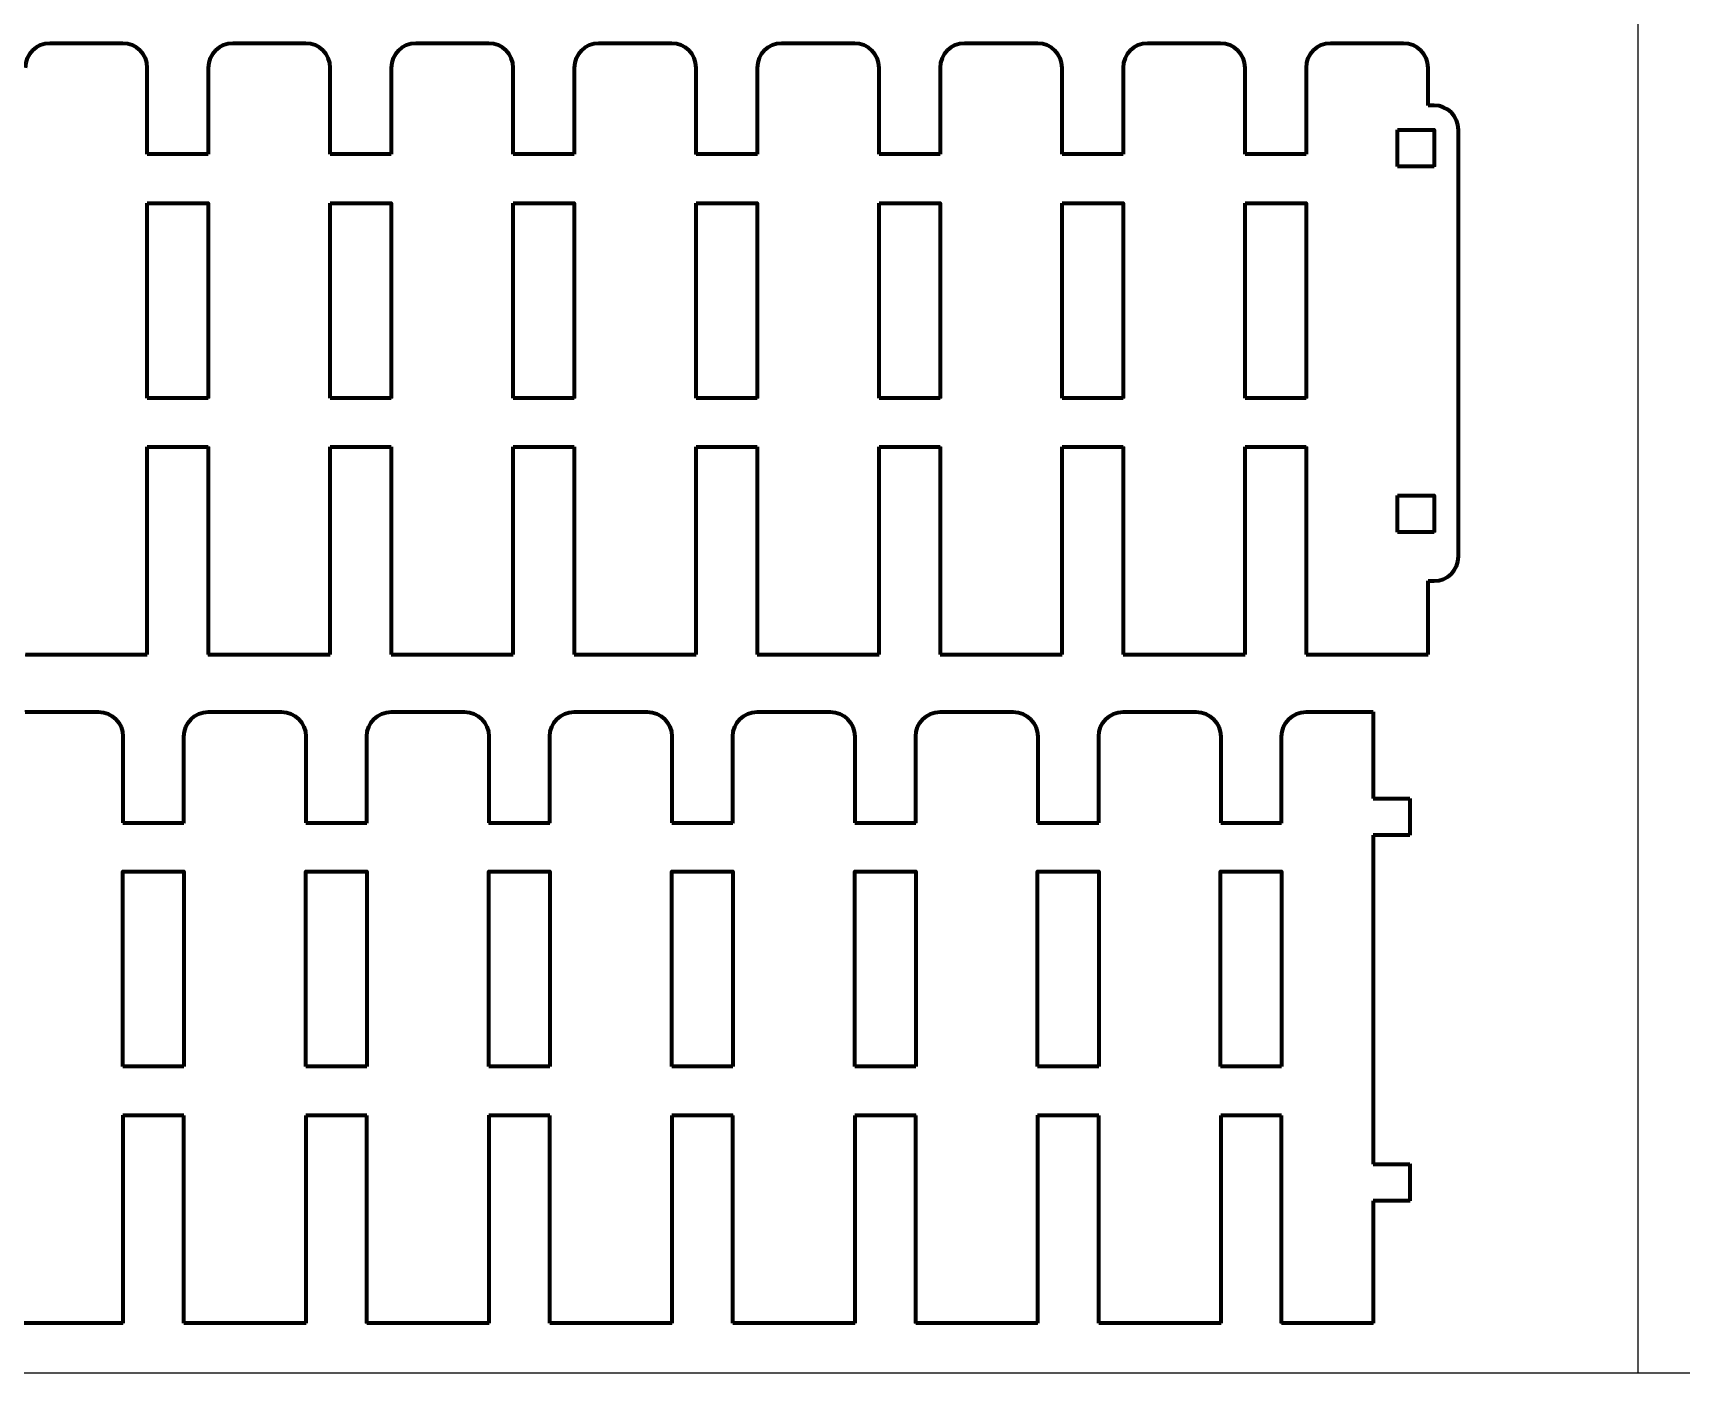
# Model space of a CAD drawing. Header units: centimetres. Extents: x 1569 to 2514, y -799 to -397.
# Drawn here: x 2166.3 to 2292.4, y -797.2 to -694.6 of the extents above; entities that cross this region are included whole.
import ezdxf

# ---------------------------------------------------------------- set-up
doc = ezdxf.new("R2010")
doc.units = ezdxf.units.CM
doc.header["$MEASUREMENT"] = 0
doc.layers.add('layer 1', color=7, linetype='Continuous')

msp = doc.modelspace()

# ---------------------------------------------------------------- linework, layer by layer
for p, q in [((2289.09, -397.2), (2289.09, -797.2)), ((2064.09, -797.2), (2514.09, -797.2))]:
    msp.add_line(p, q)
at = {"layer": 'layer 1', "lineweight": 80}
for points, knots in [([(2167.58, -695.42), (2167.58, -695.42), (2166.54, -695.42), (2165.71, -696.25), (2165.71, -697.28)], [0.824427481, 0.824427481, 0.824427481, 0.824427481, 0.824427491, 0.832061069, 0.832061069, 0.832061069, 0.832061069]), ([(2173.18, -695.42), (2173.18, -695.42), (2173.18, -695.42), (2167.58, -695.42), (2167.58, -695.42)], [0.816793893, 0.816793893, 0.816793893, 0.816793893, 0.816793903, 0.824427481, 0.824427481, 0.824427481, 0.824427481]), ([(2175.04, -697.28), (2175.04, -697.28), (2175.04, -696.25), (2174.21, -695.42), (2173.18, -695.42)], [0.809160305, 0.809160305, 0.809160305, 0.809160305, 0.809160315, 0.816793893, 0.816793893, 0.816793893, 0.816793893]), ([(2181.58, -695.42), (2181.58, -695.42), (2180.54, -695.42), (2179.71, -696.25), (2179.71, -697.28)], [0.778625954, 0.778625954, 0.778625954, 0.778625954, 0.778625964, 0.786259542, 0.786259542, 0.786259542, 0.786259542]), ([(2187.18, -695.42), (2187.18, -695.42), (2187.18, -695.42), (2181.58, -695.42), (2181.58, -695.42)], [0.770992366, 0.770992366, 0.770992366, 0.770992366, 0.770992376, 0.778625954, 0.778625954, 0.778625954, 0.778625954]), ([(2189.04, -703.9), (2189.04, -703.9), (2189.04, -703.9), (2189.04, -697.28), (2189.04, -697.28), (2189.04, -697.28), (2189.04, -696.25), (2188.21, -695.42), (2187.18, -695.42)], [0.75572519, 0.75572519, 0.75572519, 0.75572519, 0.7557252, 0.76335878, 0.76335878, 0.76335878, 0.76335879, 0.77099237, 0.77099237, 0.77099237, 0.77099237]), ([(2195.58, -695.42), (2195.58, -695.42), (2194.54, -695.42), (2193.71, -696.25), (2193.71, -697.28)], [0.732824427, 0.732824427, 0.732824427, 0.732824427, 0.732824437, 0.740458015, 0.740458015, 0.740458015, 0.740458015]), ([(2201.18, -695.42), (2201.18, -695.42), (2201.18, -695.42), (2195.58, -695.42), (2195.58, -695.42)], [0.72519084, 0.72519084, 0.72519084, 0.72519084, 0.72519085, 0.732824427, 0.732824427, 0.732824427, 0.732824427]), ([(2203.04, -703.9), (2203.04, -703.9), (2203.04, -703.9), (2203.04, -697.28), (2203.04, -697.28), (2203.04, -697.28), (2203.04, -696.25), (2202.21, -695.42), (2201.18, -695.42)], [0.70992366, 0.70992366, 0.70992366, 0.70992366, 0.70992367, 0.71755725, 0.71755725, 0.71755725, 0.71755726, 0.72519084, 0.72519084, 0.72519084, 0.72519084]), ([(2209.58, -695.42), (2209.58, -695.42), (2208.54, -695.42), (2207.71, -696.25), (2207.71, -697.28)], [0.687022901, 0.687022901, 0.687022901, 0.687022901, 0.687022911, 0.694656489, 0.694656489, 0.694656489, 0.694656489]), ([(2215.18, -695.42), (2215.18, -695.42), (2215.18, -695.42), (2209.58, -695.42), (2209.58, -695.42)], [0.679389313, 0.679389313, 0.679389313, 0.679389313, 0.679389323, 0.687022901, 0.687022901, 0.687022901, 0.687022901]), ([(2217.04, -697.28), (2217.04, -697.28), (2217.04, -696.25), (2216.21, -695.42), (2215.18, -695.42)], [0.671755725, 0.671755725, 0.671755725, 0.671755725, 0.671755735, 0.679389313, 0.679389313, 0.679389313, 0.679389313]), ([(2223.58, -695.42), (2223.58, -695.42), (2222.54, -695.42), (2221.71, -696.25), (2221.71, -697.28)], [0.641221374, 0.641221374, 0.641221374, 0.641221374, 0.641221384, 0.648854962, 0.648854962, 0.648854962, 0.648854962]), ([(2229.17, -695.42), (2229.17, -695.42), (2229.17, -695.42), (2223.58, -695.42), (2223.58, -695.42)], [0.633587786, 0.633587786, 0.633587786, 0.633587786, 0.633587796, 0.641221374, 0.641221374, 0.641221374, 0.641221374]), ([(2231.04, -703.9), (2231.04, -703.9), (2231.04, -703.9), (2231.04, -697.28), (2231.04, -697.28), (2231.04, -697.28), (2231.04, -696.25), (2230.21, -695.42), (2229.17, -695.42)], [0.61832061, 0.61832061, 0.61832061, 0.61832061, 0.61832062, 0.6259542, 0.6259542, 0.6259542, 0.62595421, 0.63358779, 0.63358779, 0.63358779, 0.63358779]), ([(2237.57, -695.42), (2237.57, -695.42), (2236.54, -695.42), (2235.71, -696.25), (2235.71, -697.28)], [0.595419847, 0.595419847, 0.595419847, 0.595419847, 0.595419857, 0.603053435, 0.603053435, 0.603053435, 0.603053435]), ([(2243.18, -695.42), (2243.18, -695.42), (2243.18, -695.42), (2237.57, -695.42), (2237.57, -695.42)], [0.58778626, 0.58778626, 0.58778626, 0.58778626, 0.58778627, 0.595419847, 0.595419847, 0.595419847, 0.595419847]), ([(2245.04, -703.9), (2245.04, -703.9), (2245.04, -703.9), (2245.04, -697.28), (2245.04, -697.28), (2245.04, -697.28), (2245.04, -696.25), (2244.21, -695.42), (2243.18, -695.42)], [0.57251908, 0.57251908, 0.57251908, 0.57251908, 0.57251909, 0.58015267, 0.58015267, 0.58015267, 0.58015268, 0.58778626, 0.58778626, 0.58778626, 0.58778626]), ([(2251.58, -695.42), (2251.58, -695.42), (2250.54, -695.42), (2249.71, -696.25), (2249.71, -697.28)], [0.549618321, 0.549618321, 0.549618321, 0.549618321, 0.549618331, 0.557251908, 0.557251908, 0.557251908, 0.557251908]), ([(2257.17, -695.42), (2257.17, -695.42), (2257.17, -695.42), (2251.58, -695.42), (2251.58, -695.42)], [0.541984733, 0.541984733, 0.541984733, 0.541984733, 0.541984743, 0.549618321, 0.549618321, 0.549618321, 0.549618321]), ([(2259.04, -703.9), (2259.04, -703.9), (2259.04, -703.9), (2259.04, -697.28), (2259.04, -697.28), (2259.04, -697.28), (2259.04, -696.25), (2258.21, -695.42), (2257.17, -695.42)], [0.52671756, 0.52671756, 0.52671756, 0.52671756, 0.52671757, 0.53435115, 0.53435115, 0.53435115, 0.53435116, 0.54198473, 0.54198473, 0.54198473, 0.54198473]), ([(2271.17, -695.42), (2271.17, -695.42), (2271.17, -695.42), (2265.58, -695.42), (2265.58, -695.42), (2265.58, -695.42), (2264.54, -695.42), (2263.71, -696.25), (2263.71, -697.28)], [0.49618321, 0.49618321, 0.49618321, 0.49618321, 0.49618322, 0.50381679, 0.50381679, 0.50381679, 0.5038168, 0.51145038, 0.51145038, 0.51145038, 0.51145038]), ([(2273.04, -700.17), (2273.04, -700.17), (2273.04, -700.17), (2273.04, -697.28), (2273.04, -697.28), (2273.04, -697.28), (2273.04, -696.25), (2272.21, -695.42), (2271.17, -695.42)], [0.48091603, 0.48091603, 0.48091603, 0.48091603, 0.48091604, 0.48854962, 0.48854962, 0.48854962, 0.48854963, 0.49618321, 0.49618321, 0.49618321, 0.49618321]), ([(2175.04, -703.9), (2175.04, -703.9), (2175.04, -703.9), (2175.04, -697.28), (2175.04, -697.28)], [0.801526718, 0.801526718, 0.801526718, 0.801526718, 0.801526728, 0.809160305, 0.809160305, 0.809160305, 0.809160305]), ([(2179.71, -697.28), (2179.71, -697.28), (2179.71, -697.28), (2179.71, -703.9), (2179.71, -703.9)], [0.786259542, 0.786259542, 0.786259542, 0.786259542, 0.786259552, 0.79389313, 0.79389313, 0.79389313, 0.79389313]), ([(2193.71, -697.28), (2193.71, -697.28), (2193.71, -697.28), (2193.71, -703.9), (2193.71, -703.9)], [0.740458015, 0.740458015, 0.740458015, 0.740458015, 0.740458025, 0.748091603, 0.748091603, 0.748091603, 0.748091603]), ([(2207.71, -697.28), (2207.71, -697.28), (2207.71, -697.28), (2207.71, -703.9), (2207.71, -703.9)], [0.694656489, 0.694656489, 0.694656489, 0.694656489, 0.694656499, 0.702290076, 0.702290076, 0.702290076, 0.702290076]), ([(2217.04, -703.9), (2217.04, -703.9), (2217.04, -703.9), (2217.04, -697.28), (2217.04, -697.28)], [0.664122137, 0.664122137, 0.664122137, 0.664122137, 0.664122147, 0.671755725, 0.671755725, 0.671755725, 0.671755725]), ([(2221.71, -697.28), (2221.71, -697.28), (2221.71, -697.28), (2221.71, -703.9), (2221.71, -703.9)], [0.648854962, 0.648854962, 0.648854962, 0.648854962, 0.648854972, 0.65648855, 0.65648855, 0.65648855, 0.65648855]), ([(2235.71, -697.28), (2235.71, -697.28), (2235.71, -697.28), (2235.71, -703.9), (2235.71, -703.9)], [0.603053435, 0.603053435, 0.603053435, 0.603053435, 0.603053445, 0.610687023, 0.610687023, 0.610687023, 0.610687023]), ([(2249.71, -697.28), (2249.71, -697.28), (2249.71, -697.28), (2249.71, -703.9), (2249.71, -703.9)], [0.557251908, 0.557251908, 0.557251908, 0.557251908, 0.557251918, 0.564885496, 0.564885496, 0.564885496, 0.564885496]), ([(2263.71, -697.28), (2263.71, -697.28), (2263.71, -697.28), (2263.71, -703.9), (2263.71, -703.9)], [0.511450382, 0.511450382, 0.511450382, 0.511450382, 0.511450392, 0.519083969, 0.519083969, 0.519083969, 0.519083969]), ([(2273.51, -700.17), (2273.51, -700.17), (2273.51, -700.17), (2273.04, -700.17), (2273.04, -700.17)], [0.473282443, 0.473282443, 0.473282443, 0.473282443, 0.473282453, 0.480916031, 0.480916031, 0.480916031, 0.480916031]), ([(2275.37, -734.7), (2275.37, -734.7), (2275.37, -734.7), (2275.37, -702.04), (2275.37, -702.04), (2275.37, -702.04), (2275.37, -701.01), (2274.54, -700.17), (2273.51, -700.17)], [0.45801527, 0.45801527, 0.45801527, 0.45801527, 0.45801528, 0.46564885, 0.46564885, 0.46564885, 0.46564886, 0.47328244, 0.47328244, 0.47328244, 0.47328244]), ([(2270.7, -704.84), (2270.7, -704.84), (2270.7, -704.84), (2270.7, -702.04), (2270.7, -702.04)], [0.6, 0.6, 0.6, 0.6, 0.6, 1, 1, 1, 1]), ([(2273.5, -702.04), (2273.5, -702.04), (2273.5, -702.04), (2273.5, -704.84), (2273.5, -704.84)], [0.2, 0.2, 0.2, 0.2, 0.2, 0.4, 0.4, 0.4, 0.4]), ([(2179.71, -703.9), (2179.71, -703.9), (2179.71, -703.9), (2175.04, -703.9), (2175.04, -703.9)], [0.79389313, 0.79389313, 0.79389313, 0.79389313, 0.79389314, 0.801526718, 0.801526718, 0.801526718, 0.801526718]), ([(2193.71, -703.9), (2193.71, -703.9), (2193.71, -703.9), (2189.04, -703.9), (2189.04, -703.9)], [0.748091603, 0.748091603, 0.748091603, 0.748091603, 0.748091613, 0.755725191, 0.755725191, 0.755725191, 0.755725191]), ([(2207.71, -703.9), (2207.71, -703.9), (2207.71, -703.9), (2203.04, -703.9), (2203.04, -703.9)], [0.702290076, 0.702290076, 0.702290076, 0.702290076, 0.702290086, 0.709923664, 0.709923664, 0.709923664, 0.709923664]), ([(2221.71, -703.9), (2221.71, -703.9), (2221.71, -703.9), (2217.04, -703.9), (2217.04, -703.9)], [0.65648855, 0.65648855, 0.65648855, 0.65648855, 0.65648856, 0.664122137, 0.664122137, 0.664122137, 0.664122137]), ([(2235.71, -703.9), (2235.71, -703.9), (2235.71, -703.9), (2231.04, -703.9), (2231.04, -703.9)], [0.610687023, 0.610687023, 0.610687023, 0.610687023, 0.610687033, 0.618320611, 0.618320611, 0.618320611, 0.618320611]), ([(2249.71, -703.9), (2249.71, -703.9), (2249.71, -703.9), (2245.04, -703.9), (2245.04, -703.9)], [0.564885496, 0.564885496, 0.564885496, 0.564885496, 0.564885506, 0.572519084, 0.572519084, 0.572519084, 0.572519084]), ([(2263.71, -703.9), (2263.71, -703.9), (2263.71, -703.9), (2259.04, -703.9), (2259.04, -703.9)], [0.519083969, 0.519083969, 0.519083969, 0.519083969, 0.519083979, 0.526717557, 0.526717557, 0.526717557, 0.526717557]), ([(2273.5, -704.84), (2273.5, -704.84), (2273.5, -704.84), (2270.7, -704.84), (2270.7, -704.84)], [0.4, 0.4, 0.4, 0.4, 0.4, 0.6, 0.6, 0.6, 0.6]), ([(2175.04, -722.57), (2175.04, -722.57), (2175.04, -722.57), (2175.04, -707.64), (2175.04, -707.64)], [0.6, 0.6, 0.6, 0.6, 0.6, 1, 1, 1, 1]), ([(2179.71, -707.64), (2179.71, -707.64), (2179.71, -707.64), (2179.71, -722.57), (2179.71, -722.57)], [0.2, 0.2, 0.2, 0.2, 0.2, 0.4, 0.4, 0.4, 0.4]), ([(2189.04, -722.57), (2189.04, -722.57), (2189.04, -722.57), (2189.04, -707.64), (2189.04, -707.64)], [0.6, 0.6, 0.6, 0.6, 0.6, 1, 1, 1, 1]), ([(2193.71, -707.64), (2193.71, -707.64), (2193.71, -707.64), (2193.71, -722.57), (2193.71, -722.57)], [0.2, 0.2, 0.2, 0.2, 0.2, 0.4, 0.4, 0.4, 0.4]), ([(2203.04, -722.57), (2203.04, -722.57), (2203.04, -722.57), (2203.04, -707.64), (2203.04, -707.64)], [0.6, 0.6, 0.6, 0.6, 0.6, 1, 1, 1, 1]), ([(2207.71, -707.64), (2207.71, -707.64), (2207.71, -707.64), (2207.71, -722.57), (2207.71, -722.57)], [0.2, 0.2, 0.2, 0.2, 0.2, 0.4, 0.4, 0.4, 0.4]), ([(2217.04, -722.57), (2217.04, -722.57), (2217.04, -722.57), (2217.04, -707.64), (2217.04, -707.64)], [0.6, 0.6, 0.6, 0.6, 0.6, 1, 1, 1, 1]), ([(2221.71, -707.64), (2221.71, -707.64), (2221.71, -707.64), (2221.71, -722.57), (2221.71, -722.57)], [0.2, 0.2, 0.2, 0.2, 0.2, 0.4, 0.4, 0.4, 0.4]), ([(2231.04, -722.57), (2231.04, -722.57), (2231.04, -722.57), (2231.04, -707.64), (2231.04, -707.64)], [0.6, 0.6, 0.6, 0.6, 0.6, 1, 1, 1, 1]), ([(2235.71, -707.64), (2235.71, -707.64), (2235.71, -707.64), (2235.71, -722.57), (2235.71, -722.57)], [0.2, 0.2, 0.2, 0.2, 0.2, 0.4, 0.4, 0.4, 0.4]), ([(2245.04, -722.57), (2245.04, -722.57), (2245.04, -722.57), (2245.04, -707.64), (2245.04, -707.64)], [0.6, 0.6, 0.6, 0.6, 0.6, 1, 1, 1, 1]), ([(2249.71, -707.64), (2249.71, -707.64), (2249.71, -707.64), (2249.71, -722.57), (2249.71, -722.57)], [0.2, 0.2, 0.2, 0.2, 0.2, 0.4, 0.4, 0.4, 0.4]), ([(2259.04, -722.57), (2259.04, -722.57), (2259.04, -722.57), (2259.04, -707.64), (2259.04, -707.64)], [0.6, 0.6, 0.6, 0.6, 0.6, 1, 1, 1, 1]), ([(2263.71, -707.64), (2263.71, -707.64), (2263.71, -707.64), (2263.71, -722.57), (2263.71, -722.57)], [0.2, 0.2, 0.2, 0.2, 0.2, 0.4, 0.4, 0.4, 0.4]), ([(2179.71, -722.57), (2179.71, -722.57), (2179.71, -722.57), (2175.04, -722.57), (2175.04, -722.57)], [0.4, 0.4, 0.4, 0.4, 0.4, 0.6, 0.6, 0.6, 0.6]), ([(2193.71, -722.57), (2193.71, -722.57), (2193.71, -722.57), (2189.04, -722.57), (2189.04, -722.57)], [0.4, 0.4, 0.4, 0.4, 0.4, 0.6, 0.6, 0.6, 0.6]), ([(2207.71, -722.57), (2207.71, -722.57), (2207.71, -722.57), (2203.04, -722.57), (2203.04, -722.57)], [0.4, 0.4, 0.4, 0.4, 0.4, 0.6, 0.6, 0.6, 0.6]), ([(2221.71, -722.57), (2221.71, -722.57), (2221.71, -722.57), (2217.04, -722.57), (2217.04, -722.57)], [0.4, 0.4, 0.4, 0.4, 0.4, 0.6, 0.6, 0.6, 0.6]), ([(2235.71, -722.57), (2235.71, -722.57), (2235.71, -722.57), (2231.04, -722.57), (2231.04, -722.57)], [0.4, 0.4, 0.4, 0.4, 0.4, 0.6, 0.6, 0.6, 0.6]), ([(2249.71, -722.57), (2249.71, -722.57), (2249.71, -722.57), (2245.04, -722.57), (2245.04, -722.57)], [0.4, 0.4, 0.4, 0.4, 0.4, 0.6, 0.6, 0.6, 0.6]), ([(2263.71, -722.57), (2263.71, -722.57), (2263.71, -722.57), (2259.04, -722.57), (2259.04, -722.57)], [0.4, 0.4, 0.4, 0.4, 0.4, 0.6, 0.6, 0.6, 0.6]), ([(2175.04, -742.21), (2175.04, -742.21), (2175.04, -742.21), (2175.04, -726.3), (2175.04, -726.3)], [0.221374046, 0.221374046, 0.221374046, 0.221374046, 0.221374056, 0.229007634, 0.229007634, 0.229007634, 0.229007634]), ([(2175.04, -726.3), (2175.04, -726.3), (2175.04, -726.3), (2179.71, -726.3), (2179.71, -726.3)], [0.229007634, 0.229007634, 0.229007634, 0.229007634, 0.229007644, 0.236641221, 0.236641221, 0.236641221, 0.236641221]), ([(2179.71, -726.3), (2179.71, -726.3), (2179.71, -726.3), (2179.71, -742.21), (2179.71, -742.21)], [0.236641221, 0.236641221, 0.236641221, 0.236641221, 0.236641231, 0.244274809, 0.244274809, 0.244274809, 0.244274809]), ([(2189.04, -742.21), (2189.04, -742.21), (2189.04, -742.21), (2189.04, -726.3), (2189.04, -726.3)], [0.251908397, 0.251908397, 0.251908397, 0.251908397, 0.251908407, 0.259541985, 0.259541985, 0.259541985, 0.259541985]), ([(2189.04, -726.3), (2189.04, -726.3), (2189.04, -726.3), (2193.71, -726.3), (2193.71, -726.3)], [0.259541985, 0.259541985, 0.259541985, 0.259541985, 0.259541995, 0.267175573, 0.267175573, 0.267175573, 0.267175573]), ([(2193.71, -726.3), (2193.71, -726.3), (2193.71, -726.3), (2193.71, -742.21), (2193.71, -742.21)], [0.267175573, 0.267175573, 0.267175573, 0.267175573, 0.267175583, 0.27480916, 0.27480916, 0.27480916, 0.27480916]), ([(2203.04, -742.21), (2203.04, -742.21), (2203.04, -742.21), (2203.04, -726.3), (2203.04, -726.3)], [0.282442748, 0.282442748, 0.282442748, 0.282442748, 0.282442758, 0.290076336, 0.290076336, 0.290076336, 0.290076336]), ([(2203.04, -726.3), (2203.04, -726.3), (2203.04, -726.3), (2207.71, -726.3), (2207.71, -726.3)], [0.290076336, 0.290076336, 0.290076336, 0.290076336, 0.290076346, 0.297709924, 0.297709924, 0.297709924, 0.297709924]), ([(2207.71, -726.3), (2207.71, -726.3), (2207.71, -726.3), (2207.71, -742.21), (2207.71, -742.21)], [0.297709924, 0.297709924, 0.297709924, 0.297709924, 0.297709934, 0.305343511, 0.305343511, 0.305343511, 0.305343511]), ([(2217.04, -742.21), (2217.04, -742.21), (2217.04, -742.21), (2217.04, -726.3), (2217.04, -726.3)], [0.312977099, 0.312977099, 0.312977099, 0.312977099, 0.312977109, 0.320610687, 0.320610687, 0.320610687, 0.320610687]), ([(2217.04, -726.3), (2217.04, -726.3), (2217.04, -726.3), (2221.71, -726.3), (2221.71, -726.3)], [0.320610687, 0.320610687, 0.320610687, 0.320610687, 0.320610697, 0.328244275, 0.328244275, 0.328244275, 0.328244275]), ([(2221.71, -726.3), (2221.71, -726.3), (2221.71, -726.3), (2221.71, -742.21), (2221.71, -742.21)], [0.328244275, 0.328244275, 0.328244275, 0.328244275, 0.328244285, 0.335877863, 0.335877863, 0.335877863, 0.335877863]), ([(2231.04, -742.21), (2231.04, -742.21), (2231.04, -742.21), (2231.04, -726.3), (2231.04, -726.3)], [0.34351145, 0.34351145, 0.34351145, 0.34351145, 0.34351146, 0.351145038, 0.351145038, 0.351145038, 0.351145038]), ([(2231.04, -726.3), (2231.04, -726.3), (2231.04, -726.3), (2235.71, -726.3), (2235.71, -726.3)], [0.351145038, 0.351145038, 0.351145038, 0.351145038, 0.351145048, 0.358778626, 0.358778626, 0.358778626, 0.358778626]), ([(2235.71, -726.3), (2235.71, -726.3), (2235.71, -726.3), (2235.71, -742.21), (2235.71, -742.21)], [0.358778626, 0.358778626, 0.358778626, 0.358778626, 0.358778636, 0.366412214, 0.366412214, 0.366412214, 0.366412214]), ([(2245.04, -742.21), (2245.04, -742.21), (2245.04, -742.21), (2245.04, -726.3), (2245.04, -726.3)], [0.374045802, 0.374045802, 0.374045802, 0.374045802, 0.374045812, 0.381679389, 0.381679389, 0.381679389, 0.381679389]), ([(2245.04, -726.3), (2245.04, -726.3), (2245.04, -726.3), (2249.71, -726.3), (2249.71, -726.3)], [0.381679389, 0.381679389, 0.381679389, 0.381679389, 0.381679399, 0.389312977, 0.389312977, 0.389312977, 0.389312977]), ([(2249.71, -726.3), (2249.71, -726.3), (2249.71, -726.3), (2249.71, -742.21), (2249.71, -742.21)], [0.389312977, 0.389312977, 0.389312977, 0.389312977, 0.389312987, 0.396946565, 0.396946565, 0.396946565, 0.396946565]), ([(2259.04, -742.21), (2259.04, -742.21), (2259.04, -742.21), (2259.04, -726.3), (2259.04, -726.3)], [0.404580153, 0.404580153, 0.404580153, 0.404580153, 0.404580163, 0.41221374, 0.41221374, 0.41221374, 0.41221374]), ([(2259.04, -726.3), (2259.04, -726.3), (2259.04, -726.3), (2263.71, -726.3), (2263.71, -726.3)], [0.41221374, 0.41221374, 0.41221374, 0.41221374, 0.41221375, 0.419847328, 0.419847328, 0.419847328, 0.419847328]), ([(2263.71, -726.3), (2263.71, -726.3), (2263.71, -726.3), (2263.71, -742.21), (2263.71, -742.21)], [0.419847328, 0.419847328, 0.419847328, 0.419847328, 0.419847338, 0.427480916, 0.427480916, 0.427480916, 0.427480916]), ([(2270.7, -732.84), (2270.7, -732.84), (2270.7, -732.84), (2270.7, -730.04), (2270.7, -730.04)], [0.6, 0.6, 0.6, 0.6, 0.6, 1, 1, 1, 1]), ([(2273.5, -730.04), (2273.5, -730.04), (2273.5, -730.04), (2273.5, -732.84), (2273.5, -732.84)], [0.2, 0.2, 0.2, 0.2, 0.2, 0.4, 0.4, 0.4, 0.4]), ([(2273.5, -732.84), (2273.5, -732.84), (2273.5, -732.84), (2270.7, -732.84), (2270.7, -732.84)], [0.4, 0.4, 0.4, 0.4, 0.4, 0.6, 0.6, 0.6, 0.6]), ([(2273.51, -736.57), (2273.51, -736.57), (2274.54, -736.57), (2275.37, -735.73), (2275.37, -734.7)], [0.450381679, 0.450381679, 0.450381679, 0.450381679, 0.450381689, 0.458015267, 0.458015267, 0.458015267, 0.458015267]), ([(2273.04, -742.21), (2273.04, -742.21), (2273.04, -742.21), (2273.04, -736.57), (2273.04, -736.57)], [0.435114504, 0.435114504, 0.435114504, 0.435114504, 0.435114514, 0.442748092, 0.442748092, 0.442748092, 0.442748092]), ([(2273.04, -736.57), (2273.04, -736.57), (2273.04, -736.57), (2273.51, -736.57), (2273.51, -736.57)], [0.442748092, 0.442748092, 0.442748092, 0.442748092, 0.442748102, 0.450381679, 0.450381679, 0.450381679, 0.450381679]), ([(2165.73, -742.21), (2165.73, -742.21), (2165.73, -742.21), (2175.04, -742.21), (2175.04, -742.21)], [0.213740458, 0.213740458, 0.213740458, 0.213740458, 0.213740468, 0.221374046, 0.221374046, 0.221374046, 0.221374046]), ([(2179.71, -742.21), (2179.71, -742.21), (2179.71, -742.21), (2189.04, -742.21), (2189.04, -742.21)], [0.244274809, 0.244274809, 0.244274809, 0.244274809, 0.244274819, 0.251908397, 0.251908397, 0.251908397, 0.251908397]), ([(2193.71, -742.21), (2193.71, -742.21), (2193.71, -742.21), (2203.04, -742.21), (2203.04, -742.21)], [0.27480916, 0.27480916, 0.27480916, 0.27480916, 0.27480917, 0.282442748, 0.282442748, 0.282442748, 0.282442748]), ([(2207.71, -742.21), (2207.71, -742.21), (2207.71, -742.21), (2217.04, -742.21), (2217.04, -742.21)], [0.305343511, 0.305343511, 0.305343511, 0.305343511, 0.305343521, 0.312977099, 0.312977099, 0.312977099, 0.312977099]), ([(2221.71, -742.21), (2221.71, -742.21), (2221.71, -742.21), (2231.04, -742.21), (2231.04, -742.21)], [0.335877863, 0.335877863, 0.335877863, 0.335877863, 0.335877873, 0.34351145, 0.34351145, 0.34351145, 0.34351145]), ([(2235.71, -742.21), (2235.71, -742.21), (2235.71, -742.21), (2245.04, -742.21), (2245.04, -742.21)], [0.366412214, 0.366412214, 0.366412214, 0.366412214, 0.366412224, 0.374045802, 0.374045802, 0.374045802, 0.374045802]), ([(2249.71, -742.21), (2249.71, -742.21), (2249.71, -742.21), (2259.04, -742.21), (2259.04, -742.21)], [0.396946565, 0.396946565, 0.396946565, 0.396946565, 0.396946575, 0.404580153, 0.404580153, 0.404580153, 0.404580153]), ([(2263.71, -742.21), (2263.71, -742.21), (2263.71, -742.21), (2273.04, -742.21), (2273.04, -742.21)], [0.427480916, 0.427480916, 0.427480916, 0.427480916, 0.427480926, 0.435114504, 0.435114504, 0.435114504, 0.435114504]), ([(2165.71, -746.6), (2165.71, -746.6), (2165.71, -746.6), (2171.31, -746.6), (2171.31, -746.6)], [0.291390728, 0.291390728, 0.291390728, 0.291390728, 0.291390738, 0.298013245, 0.298013245, 0.298013245, 0.298013245]), ([(2171.31, -746.6), (2171.31, -746.6), (2172.34, -746.6), (2173.18, -747.44), (2173.18, -748.47)], [0.298013245, 0.298013245, 0.298013245, 0.298013245, 0.298013255, 0.304635762, 0.304635762, 0.304635762, 0.304635762]), ([(2177.84, -748.47), (2177.84, -748.47), (2177.84, -747.44), (2178.68, -746.6), (2179.71, -746.6)], [0.324503311, 0.324503311, 0.324503311, 0.324503311, 0.324503321, 0.331125828, 0.331125828, 0.331125828, 0.331125828]), ([(2179.71, -746.6), (2179.71, -746.6), (2179.71, -746.6), (2185.31, -746.6), (2185.31, -746.6)], [0.331125828, 0.331125828, 0.331125828, 0.331125828, 0.331125838, 0.337748344, 0.337748344, 0.337748344, 0.337748344]), ([(2185.31, -746.6), (2185.31, -746.6), (2186.34, -746.6), (2187.18, -747.44), (2187.18, -748.47)], [0.337748344, 0.337748344, 0.337748344, 0.337748344, 0.337748354, 0.344370861, 0.344370861, 0.344370861, 0.344370861]), ([(2191.84, -748.47), (2191.84, -748.47), (2191.84, -747.44), (2192.68, -746.6), (2193.71, -746.6)], [0.364238411, 0.364238411, 0.364238411, 0.364238411, 0.364238421, 0.370860927, 0.370860927, 0.370860927, 0.370860927]), ([(2193.71, -746.6), (2193.71, -746.6), (2193.71, -746.6), (2199.31, -746.6), (2199.31, -746.6)], [0.370860927, 0.370860927, 0.370860927, 0.370860927, 0.370860937, 0.377483444, 0.377483444, 0.377483444, 0.377483444]), ([(2199.31, -746.6), (2199.31, -746.6), (2200.34, -746.6), (2201.18, -747.44), (2201.18, -748.47)], [0.377483444, 0.377483444, 0.377483444, 0.377483444, 0.377483454, 0.38410596, 0.38410596, 0.38410596, 0.38410596]), ([(2205.84, -748.47), (2205.84, -748.47), (2205.84, -747.44), (2206.68, -746.6), (2207.71, -746.6)], [0.40397351, 0.40397351, 0.40397351, 0.40397351, 0.40397352, 0.410596026, 0.410596026, 0.410596026, 0.410596026]), ([(2207.71, -746.6), (2207.71, -746.6), (2207.71, -746.6), (2213.31, -746.6), (2213.31, -746.6)], [0.410596026, 0.410596026, 0.410596026, 0.410596026, 0.410596036, 0.417218543, 0.417218543, 0.417218543, 0.417218543]), ([(2213.31, -746.6), (2213.31, -746.6), (2214.34, -746.6), (2215.18, -747.44), (2215.18, -748.47)], [0.417218543, 0.417218543, 0.417218543, 0.417218543, 0.417218553, 0.42384106, 0.42384106, 0.42384106, 0.42384106]), ([(2219.84, -748.47), (2219.84, -748.47), (2219.84, -747.44), (2220.68, -746.6), (2221.71, -746.6)], [0.443708609, 0.443708609, 0.443708609, 0.443708609, 0.443708619, 0.450331126, 0.450331126, 0.450331126, 0.450331126]), ([(2221.71, -746.6), (2221.71, -746.6), (2221.71, -746.6), (2227.31, -746.6), (2227.31, -746.6)], [0.450331126, 0.450331126, 0.450331126, 0.450331126, 0.450331136, 0.456953642, 0.456953642, 0.456953642, 0.456953642]), ([(2227.31, -746.6), (2227.31, -746.6), (2228.34, -746.6), (2229.18, -747.44), (2229.18, -748.47)], [0.456953642, 0.456953642, 0.456953642, 0.456953642, 0.456953652, 0.463576159, 0.463576159, 0.463576159, 0.463576159]), ([(2233.84, -748.47), (2233.84, -748.47), (2233.84, -747.44), (2234.68, -746.6), (2235.71, -746.6)], [0.483443709, 0.483443709, 0.483443709, 0.483443709, 0.483443719, 0.490066225, 0.490066225, 0.490066225, 0.490066225]), ([(2235.71, -746.6), (2235.71, -746.6), (2235.71, -746.6), (2241.31, -746.6), (2241.31, -746.6)], [0.490066225, 0.490066225, 0.490066225, 0.490066225, 0.490066235, 0.496688742, 0.496688742, 0.496688742, 0.496688742]), ([(2241.31, -746.6), (2241.31, -746.6), (2242.34, -746.6), (2243.18, -747.44), (2243.18, -748.47)], [0.496688742, 0.496688742, 0.496688742, 0.496688742, 0.496688752, 0.503311258, 0.503311258, 0.503311258, 0.503311258]), ([(2247.84, -755.09), (2247.84, -755.09), (2247.84, -755.09), (2247.84, -748.47), (2247.84, -748.47), (2247.84, -748.47), (2247.84, -747.44), (2248.68, -746.6), (2249.71, -746.6)], [0.51655629, 0.51655629, 0.51655629, 0.51655629, 0.5165563, 0.52317881, 0.52317881, 0.52317881, 0.52317882, 0.52980132, 0.52980132, 0.52980132, 0.52980132]), ([(2249.71, -746.6), (2249.71, -746.6), (2249.71, -746.6), (2255.31, -746.6), (2255.31, -746.6)], [0.529801325, 0.529801325, 0.529801325, 0.529801325, 0.529801335, 0.536423841, 0.536423841, 0.536423841, 0.536423841]), ([(2255.31, -746.6), (2255.31, -746.6), (2256.34, -746.6), (2257.18, -747.44), (2257.18, -748.47)], [0.536423841, 0.536423841, 0.536423841, 0.536423841, 0.536423851, 0.543046358, 0.543046358, 0.543046358, 0.543046358]), ([(2261.84, -755.09), (2261.84, -755.09), (2261.84, -755.09), (2261.84, -748.47), (2261.84, -748.47), (2261.84, -748.47), (2261.84, -747.44), (2262.68, -746.6), (2263.71, -746.6)], [0.55629139, 0.55629139, 0.55629139, 0.55629139, 0.5562914, 0.56291391, 0.56291391, 0.56291391, 0.56291392, 0.56953642, 0.56953642, 0.56953642, 0.56953642]), ([(2263.71, -746.6), (2263.71, -746.6), (2263.71, -746.6), (2268.84, -746.6), (2268.84, -746.6)], [0.569536424, 0.569536424, 0.569536424, 0.569536424, 0.569536434, 0.57615894, 0.57615894, 0.57615894, 0.57615894]), ([(2268.84, -746.6), (2268.84, -746.6), (2268.84, -746.6), (2268.84, -753.22), (2268.84, -753.22)], [0.57615894, 0.57615894, 0.57615894, 0.57615894, 0.57615895, 0.582781457, 0.582781457, 0.582781457, 0.582781457]), ([(2173.18, -748.47), (2173.18, -748.47), (2173.18, -748.47), (2173.18, -755.09), (2173.18, -755.09)], [0.304635762, 0.304635762, 0.304635762, 0.304635762, 0.304635772, 0.311258278, 0.311258278, 0.311258278, 0.311258278]), ([(2177.84, -755.09), (2177.84, -755.09), (2177.84, -755.09), (2177.84, -748.47), (2177.84, -748.47)], [0.317880795, 0.317880795, 0.317880795, 0.317880795, 0.317880805, 0.324503311, 0.324503311, 0.324503311, 0.324503311]), ([(2187.18, -748.47), (2187.18, -748.47), (2187.18, -748.47), (2187.18, -755.09), (2187.18, -755.09)], [0.344370861, 0.344370861, 0.344370861, 0.344370861, 0.344370871, 0.350993377, 0.350993377, 0.350993377, 0.350993377]), ([(2191.84, -755.09), (2191.84, -755.09), (2191.84, -755.09), (2191.84, -748.47), (2191.84, -748.47)], [0.357615894, 0.357615894, 0.357615894, 0.357615894, 0.357615904, 0.364238411, 0.364238411, 0.364238411, 0.364238411]), ([(2201.18, -748.47), (2201.18, -748.47), (2201.18, -748.47), (2201.18, -755.09), (2201.18, -755.09)], [0.38410596, 0.38410596, 0.38410596, 0.38410596, 0.38410597, 0.390728477, 0.390728477, 0.390728477, 0.390728477]), ([(2205.84, -755.09), (2205.84, -755.09), (2205.84, -755.09), (2205.84, -748.47), (2205.84, -748.47)], [0.397350993, 0.397350993, 0.397350993, 0.397350993, 0.397351003, 0.40397351, 0.40397351, 0.40397351, 0.40397351]), ([(2215.18, -748.47), (2215.18, -748.47), (2215.18, -748.47), (2215.18, -755.09), (2215.18, -755.09)], [0.42384106, 0.42384106, 0.42384106, 0.42384106, 0.42384107, 0.430463576, 0.430463576, 0.430463576, 0.430463576]), ([(2219.84, -755.09), (2219.84, -755.09), (2219.84, -755.09), (2219.84, -748.47), (2219.84, -748.47)], [0.437086093, 0.437086093, 0.437086093, 0.437086093, 0.437086103, 0.443708609, 0.443708609, 0.443708609, 0.443708609]), ([(2229.18, -748.47), (2229.18, -748.47), (2229.18, -748.47), (2229.18, -755.09), (2229.18, -755.09)], [0.463576159, 0.463576159, 0.463576159, 0.463576159, 0.463576169, 0.470198675, 0.470198675, 0.470198675, 0.470198675]), ([(2233.84, -755.09), (2233.84, -755.09), (2233.84, -755.09), (2233.84, -748.47), (2233.84, -748.47)], [0.476821192, 0.476821192, 0.476821192, 0.476821192, 0.476821202, 0.483443709, 0.483443709, 0.483443709, 0.483443709]), ([(2243.18, -748.47), (2243.18, -748.47), (2243.18, -748.47), (2243.18, -755.09), (2243.18, -755.09)], [0.503311258, 0.503311258, 0.503311258, 0.503311258, 0.503311268, 0.509933775, 0.509933775, 0.509933775, 0.509933775]), ([(2257.18, -748.47), (2257.18, -748.47), (2257.18, -748.47), (2257.18, -755.09), (2257.18, -755.09)], [0.543046358, 0.543046358, 0.543046358, 0.543046358, 0.543046368, 0.549668874, 0.549668874, 0.549668874, 0.549668874]), ([(2268.84, -753.22), (2268.84, -753.22), (2268.84, -753.22), (2271.64, -753.22), (2271.64, -753.22)], [0.582781457, 0.582781457, 0.582781457, 0.582781457, 0.582781467, 0.589403974, 0.589403974, 0.589403974, 0.589403974]), ([(2271.64, -753.22), (2271.64, -753.22), (2271.64, -753.22), (2271.64, -756.02), (2271.64, -756.02)], [0.589403974, 0.589403974, 0.589403974, 0.589403974, 0.589403984, 0.59602649, 0.59602649, 0.59602649, 0.59602649]), ([(2173.18, -755.09), (2173.18, -755.09), (2173.18, -755.09), (2177.84, -755.09), (2177.84, -755.09)], [0.311258278, 0.311258278, 0.311258278, 0.311258278, 0.311258288, 0.317880795, 0.317880795, 0.317880795, 0.317880795]), ([(2187.18, -755.09), (2187.18, -755.09), (2187.18, -755.09), (2191.84, -755.09), (2191.84, -755.09)], [0.350993377, 0.350993377, 0.350993377, 0.350993377, 0.350993387, 0.357615894, 0.357615894, 0.357615894, 0.357615894]), ([(2201.18, -755.09), (2201.18, -755.09), (2201.18, -755.09), (2205.84, -755.09), (2205.84, -755.09)], [0.390728477, 0.390728477, 0.390728477, 0.390728477, 0.390728487, 0.397350993, 0.397350993, 0.397350993, 0.397350993]), ([(2215.18, -755.09), (2215.18, -755.09), (2215.18, -755.09), (2219.84, -755.09), (2219.84, -755.09)], [0.430463576, 0.430463576, 0.430463576, 0.430463576, 0.430463586, 0.437086093, 0.437086093, 0.437086093, 0.437086093]), ([(2229.18, -755.09), (2229.18, -755.09), (2229.18, -755.09), (2233.84, -755.09), (2233.84, -755.09)], [0.470198675, 0.470198675, 0.470198675, 0.470198675, 0.470198685, 0.476821192, 0.476821192, 0.476821192, 0.476821192]), ([(2243.18, -755.09), (2243.18, -755.09), (2243.18, -755.09), (2247.84, -755.09), (2247.84, -755.09)], [0.509933775, 0.509933775, 0.509933775, 0.509933775, 0.509933785, 0.516556291, 0.516556291, 0.516556291, 0.516556291]), ([(2257.18, -755.09), (2257.18, -755.09), (2257.18, -755.09), (2261.84, -755.09), (2261.84, -755.09)], [0.549668874, 0.549668874, 0.549668874, 0.549668874, 0.549668884, 0.556291391, 0.556291391, 0.556291391, 0.556291391]), ([(2271.64, -756.02), (2271.64, -756.02), (2271.64, -756.02), (2268.84, -756.02), (2268.84, -756.02)], [0.59602649, 0.59602649, 0.59602649, 0.59602649, 0.5960265, 0.602649007, 0.602649007, 0.602649007, 0.602649007]), ([(2268.84, -756.02), (2268.84, -756.02), (2268.84, -756.02), (2268.84, -781.22), (2268.84, -781.22)], [0.602649007, 0.602649007, 0.602649007, 0.602649007, 0.602649017, 0.609271523, 0.609271523, 0.609271523, 0.609271523]), ([(2173.17, -773.75), (2173.17, -773.75), (2173.17, -773.75), (2173.17, -758.82), (2173.17, -758.82)], [0.2, 0.2, 0.2, 0.2, 0.2, 0.4, 0.4, 0.4, 0.4]), ([(2173.17, -758.82), (2173.17, -758.82), (2173.17, -758.82), (2177.84, -758.82), (2177.84, -758.82)], [0.4, 0.4, 0.4, 0.4, 0.4, 0.6, 0.6, 0.6, 0.6]), ([(2177.84, -758.82), (2177.84, -758.82), (2177.84, -758.82), (2177.84, -773.75), (2177.84, -773.75)], [0.6, 0.6, 0.6, 0.6, 0.6, 1, 1, 1, 1]), ([(2187.17, -773.75), (2187.17, -773.75), (2187.17, -773.75), (2187.17, -758.82), (2187.17, -758.82)], [0.2, 0.2, 0.2, 0.2, 0.2, 0.4, 0.4, 0.4, 0.4]), ([(2187.17, -758.82), (2187.17, -758.82), (2187.17, -758.82), (2191.84, -758.82), (2191.84, -758.82)], [0.4, 0.4, 0.4, 0.4, 0.4, 0.6, 0.6, 0.6, 0.6]), ([(2191.84, -758.82), (2191.84, -758.82), (2191.84, -758.82), (2191.84, -773.75), (2191.84, -773.75)], [0.6, 0.6, 0.6, 0.6, 0.6, 1, 1, 1, 1]), ([(2201.17, -773.75), (2201.17, -773.75), (2201.17, -773.75), (2201.17, -758.82), (2201.17, -758.82)], [0.2, 0.2, 0.2, 0.2, 0.2, 0.4, 0.4, 0.4, 0.4]), ([(2201.17, -758.82), (2201.17, -758.82), (2201.17, -758.82), (2205.84, -758.82), (2205.84, -758.82)], [0.4, 0.4, 0.4, 0.4, 0.4, 0.6, 0.6, 0.6, 0.6]), ([(2205.84, -758.82), (2205.84, -758.82), (2205.84, -758.82), (2205.84, -773.75), (2205.84, -773.75)], [0.6, 0.6, 0.6, 0.6, 0.6, 1, 1, 1, 1]), ([(2215.17, -773.75), (2215.17, -773.75), (2215.17, -773.75), (2215.17, -758.82), (2215.17, -758.82)], [0.2, 0.2, 0.2, 0.2, 0.2, 0.4, 0.4, 0.4, 0.4]), ([(2215.17, -758.82), (2215.17, -758.82), (2215.17, -758.82), (2219.84, -758.82), (2219.84, -758.82)], [0.4, 0.4, 0.4, 0.4, 0.4, 0.6, 0.6, 0.6, 0.6]), ([(2219.84, -758.82), (2219.84, -758.82), (2219.84, -758.82), (2219.84, -773.75), (2219.84, -773.75)], [0.6, 0.6, 0.6, 0.6, 0.6, 1, 1, 1, 1]), ([(2229.17, -773.75), (2229.17, -773.75), (2229.17, -773.75), (2229.17, -758.82), (2229.17, -758.82)], [0.2, 0.2, 0.2, 0.2, 0.2, 0.4, 0.4, 0.4, 0.4]), ([(2229.17, -758.82), (2229.17, -758.82), (2229.17, -758.82), (2233.84, -758.82), (2233.84, -758.82)], [0.4, 0.4, 0.4, 0.4, 0.4, 0.6, 0.6, 0.6, 0.6]), ([(2233.84, -758.82), (2233.84, -758.82), (2233.84, -758.82), (2233.84, -773.75), (2233.84, -773.75)], [0.6, 0.6, 0.6, 0.6, 0.6, 1, 1, 1, 1]), ([(2243.17, -773.75), (2243.17, -773.75), (2243.17, -773.75), (2243.17, -758.82), (2243.17, -758.82)], [0.1666667, 0.1666667, 0.1666667, 0.1666667, 0.1666667, 0.3333333, 0.3333333, 0.3333333, 0.3333333]), ([(2243.17, -758.82), (2243.17, -758.82), (2243.17, -758.82), (2247.84, -758.82), (2247.84, -758.82)], [0.3333333, 0.3333333, 0.3333333, 0.3333333, 0.3333333, 0.5, 0.5, 0.5, 0.5]), ([(2247.84, -758.82), (2247.84, -758.82), (2247.84, -758.82), (2247.84, -773.75), (2247.84, -773.75)], [0.5, 0.5, 0.5, 0.5, 0.5, 0.6666667, 0.6666667, 0.6666667, 0.6666667]), ([(2257.17, -773.75), (2257.17, -773.75), (2257.17, -773.75), (2257.17, -758.82), (2257.17, -758.82)], [0.2, 0.2, 0.2, 0.2, 0.2, 0.4, 0.4, 0.4, 0.4]), ([(2257.17, -758.82), (2257.17, -758.82), (2257.17, -758.82), (2261.84, -758.82), (2261.84, -758.82)], [0.4, 0.4, 0.4, 0.4, 0.4, 0.6, 0.6, 0.6, 0.6]), ([(2261.84, -758.82), (2261.84, -758.82), (2261.84, -758.82), (2261.84, -773.75), (2261.84, -773.75)], [0.6, 0.6, 0.6, 0.6, 0.6, 1, 1, 1, 1]), ([(2247.84, -773.75), (2247.84, -773.75), (2247.84, -773.75), (2247.84, -773.75), (2247.84, -773.75)], [0.6666667, 0.6666667, 0.6666667, 0.6666667, 0.6666667, 1, 1, 1, 1]), ([(2177.84, -777.49), (2177.84, -777.49), (2177.84, -777.49), (2173.17, -777.49), (2173.17, -777.49)], [0.80794702, 0.80794702, 0.80794702, 0.80794702, 0.80794703, 0.814569536, 0.814569536, 0.814569536, 0.814569536]), ([(2173.17, -777.49), (2173.17, -777.49), (2173.17, -777.49), (2173.17, -793.39), (2173.17, -793.39)], [0.814569536, 0.814569536, 0.814569536, 0.814569536, 0.814569546, 0.821192053, 0.821192053, 0.821192053, 0.821192053]), ([(2177.84, -793.39), (2177.84, -793.39), (2177.84, -793.39), (2177.84, -777.49), (2177.84, -777.49)], [0.801324503, 0.801324503, 0.801324503, 0.801324503, 0.801324513, 0.80794702, 0.80794702, 0.80794702, 0.80794702]), ([(2191.84, -777.49), (2191.84, -777.49), (2191.84, -777.49), (2187.17, -777.49), (2187.17, -777.49)], [0.781456954, 0.781456954, 0.781456954, 0.781456954, 0.781456964, 0.78807947, 0.78807947, 0.78807947, 0.78807947]), ([(2187.17, -777.49), (2187.17, -777.49), (2187.17, -777.49), (2187.17, -793.39), (2187.17, -793.39)], [0.78807947, 0.78807947, 0.78807947, 0.78807947, 0.78807948, 0.794701987, 0.794701987, 0.794701987, 0.794701987]), ([(2191.84, -793.39), (2191.84, -793.39), (2191.84, -793.39), (2191.84, -777.49), (2191.84, -777.49)], [0.774834437, 0.774834437, 0.774834437, 0.774834437, 0.774834447, 0.781456954, 0.781456954, 0.781456954, 0.781456954]), ([(2205.84, -777.49), (2205.84, -777.49), (2205.84, -777.49), (2201.17, -777.49), (2201.17, -777.49)], [0.754966887, 0.754966887, 0.754966887, 0.754966887, 0.754966897, 0.761589404, 0.761589404, 0.761589404, 0.761589404]), ([(2201.17, -777.49), (2201.17, -777.49), (2201.17, -777.49), (2201.17, -793.39), (2201.17, -793.39)], [0.761589404, 0.761589404, 0.761589404, 0.761589404, 0.761589414, 0.768211921, 0.768211921, 0.768211921, 0.768211921]), ([(2205.84, -793.39), (2205.84, -793.39), (2205.84, -793.39), (2205.84, -777.49), (2205.84, -777.49)], [0.748344371, 0.748344371, 0.748344371, 0.748344371, 0.748344381, 0.754966887, 0.754966887, 0.754966887, 0.754966887]), ([(2219.84, -777.49), (2219.84, -777.49), (2219.84, -777.49), (2215.17, -777.49), (2215.17, -777.49)], [0.728476821, 0.728476821, 0.728476821, 0.728476821, 0.728476831, 0.735099338, 0.735099338, 0.735099338, 0.735099338]), ([(2215.17, -777.49), (2215.17, -777.49), (2215.17, -777.49), (2215.17, -793.39), (2215.17, -793.39)], [0.735099338, 0.735099338, 0.735099338, 0.735099338, 0.735099348, 0.741721854, 0.741721854, 0.741721854, 0.741721854]), ([(2219.84, -793.39), (2219.84, -793.39), (2219.84, -793.39), (2219.84, -777.49), (2219.84, -777.49)], [0.721854305, 0.721854305, 0.721854305, 0.721854305, 0.721854315, 0.728476821, 0.728476821, 0.728476821, 0.728476821]), ([(2233.84, -777.49), (2233.84, -777.49), (2233.84, -777.49), (2229.17, -777.49), (2229.17, -777.49)], [0.701986755, 0.701986755, 0.701986755, 0.701986755, 0.701986765, 0.708609272, 0.708609272, 0.708609272, 0.708609272]), ([(2229.17, -777.49), (2229.17, -777.49), (2229.17, -777.49), (2229.17, -793.39), (2229.17, -793.39)], [0.708609272, 0.708609272, 0.708609272, 0.708609272, 0.708609282, 0.715231788, 0.715231788, 0.715231788, 0.715231788]), ([(2233.84, -793.39), (2233.84, -793.39), (2233.84, -793.39), (2233.84, -777.49), (2233.84, -777.49)], [0.695364238, 0.695364238, 0.695364238, 0.695364238, 0.695364248, 0.701986755, 0.701986755, 0.701986755, 0.701986755]), ([(2247.84, -777.49), (2247.84, -777.49), (2247.84, -777.49), (2243.17, -777.49), (2243.17, -777.49)], [0.675496689, 0.675496689, 0.675496689, 0.675496689, 0.675496699, 0.682119205, 0.682119205, 0.682119205, 0.682119205]), ([(2243.17, -777.49), (2243.17, -777.49), (2243.17, -777.49), (2243.17, -793.39), (2243.17, -793.39)], [0.682119205, 0.682119205, 0.682119205, 0.682119205, 0.682119215, 0.688741722, 0.688741722, 0.688741722, 0.688741722]), ([(2247.84, -793.39), (2247.84, -793.39), (2247.84, -793.39), (2247.84, -777.49), (2247.84, -777.49)], [0.668874172, 0.668874172, 0.668874172, 0.668874172, 0.668874182, 0.675496689, 0.675496689, 0.675496689, 0.675496689]), ([(2261.84, -777.49), (2261.84, -777.49), (2261.84, -777.49), (2257.18, -777.49), (2257.18, -777.49)], [0.649006623, 0.649006623, 0.649006623, 0.649006623, 0.649006633, 0.655629139, 0.655629139, 0.655629139, 0.655629139]), ([(2257.18, -777.49), (2257.18, -777.49), (2257.18, -777.49), (2257.18, -793.39), (2257.18, -793.39)], [0.655629139, 0.655629139, 0.655629139, 0.655629139, 0.655629149, 0.662251656, 0.662251656, 0.662251656, 0.662251656]), ([(2261.84, -793.39), (2261.84, -793.39), (2261.84, -793.39), (2261.84, -777.49), (2261.84, -777.49)], [0.642384106, 0.642384106, 0.642384106, 0.642384106, 0.642384116, 0.649006623, 0.649006623, 0.649006623, 0.649006623]), ([(2268.84, -781.22), (2268.84, -781.22), (2268.84, -781.22), (2271.64, -781.22), (2271.64, -781.22)], [0.609271523, 0.609271523, 0.609271523, 0.609271523, 0.609271533, 0.61589404, 0.61589404, 0.61589404, 0.61589404]), ([(2271.64, -781.22), (2271.64, -781.22), (2271.64, -781.22), (2271.64, -784.02), (2271.64, -784.02)], [0.61589404, 0.61589404, 0.61589404, 0.61589404, 0.61589405, 0.622516556, 0.622516556, 0.622516556, 0.622516556]), ([(2271.64, -784.02), (2271.64, -784.02), (2271.64, -784.02), (2268.84, -784.02), (2268.84, -784.02)], [0.622516556, 0.622516556, 0.622516556, 0.622516556, 0.622516566, 0.629139073, 0.629139073, 0.629139073, 0.629139073]), ([(2268.84, -784.02), (2268.84, -784.02), (2268.84, -784.02), (2268.84, -793.39), (2268.84, -793.39)], [0.629139073, 0.629139073, 0.629139073, 0.629139073, 0.629139083, 0.635761589, 0.635761589, 0.635761589, 0.635761589]), ([(2173.17, -793.39), (2173.17, -793.39), (2173.17, -793.39), (2163.84, -793.39), (2163.84, -793.39)], [0.821192053, 0.821192053, 0.821192053, 0.821192053, 0.821192063, 0.82781457, 0.82781457, 0.82781457, 0.82781457]), ([(2187.17, -793.39), (2187.17, -793.39), (2187.17, -793.39), (2177.84, -793.39), (2177.84, -793.39)], [0.794701987, 0.794701987, 0.794701987, 0.794701987, 0.794701997, 0.801324503, 0.801324503, 0.801324503, 0.801324503]), ([(2201.17, -793.39), (2201.17, -793.39), (2201.17, -793.39), (2191.84, -793.39), (2191.84, -793.39)], [0.768211921, 0.768211921, 0.768211921, 0.768211921, 0.768211931, 0.774834437, 0.774834437, 0.774834437, 0.774834437]), ([(2215.17, -793.39), (2215.17, -793.39), (2215.17, -793.39), (2205.84, -793.39), (2205.84, -793.39)], [0.741721854, 0.741721854, 0.741721854, 0.741721854, 0.741721864, 0.748344371, 0.748344371, 0.748344371, 0.748344371]), ([(2229.17, -793.39), (2229.17, -793.39), (2229.17, -793.39), (2219.84, -793.39), (2219.84, -793.39)], [0.715231788, 0.715231788, 0.715231788, 0.715231788, 0.715231798, 0.721854305, 0.721854305, 0.721854305, 0.721854305]), ([(2243.17, -793.39), (2243.17, -793.39), (2243.17, -793.39), (2233.84, -793.39), (2233.84, -793.39)], [0.688741722, 0.688741722, 0.688741722, 0.688741722, 0.688741732, 0.695364238, 0.695364238, 0.695364238, 0.695364238]), ([(2257.18, -793.39), (2257.18, -793.39), (2257.18, -793.39), (2247.84, -793.39), (2247.84, -793.39)], [0.662251656, 0.662251656, 0.662251656, 0.662251656, 0.662251666, 0.668874172, 0.668874172, 0.668874172, 0.668874172]), ([(2268.84, -793.39), (2268.84, -793.39), (2268.84, -793.39), (2261.84, -793.39), (2261.84, -793.39)], [0.635761589, 0.635761589, 0.635761589, 0.635761589, 0.635761599, 0.642384106, 0.642384106, 0.642384106, 0.642384106])]:
    msp.add_open_spline(points, degree=3, knots=knots, dxfattribs=at)
for points in [[(2270.7, -702.04), (2270.7, -702.04), (2273.5, -702.04), (2273.5, -702.04)], [(2175.04, -707.64), (2175.04, -707.64), (2179.71, -707.64), (2179.71, -707.64)], [(2189.04, -707.64), (2189.04, -707.64), (2193.71, -707.64), (2193.71, -707.64)], [(2203.04, -707.64), (2203.04, -707.64), (2207.71, -707.64), (2207.71, -707.64)], [(2217.04, -707.64), (2217.04, -707.64), (2221.71, -707.64), (2221.71, -707.64)], [(2231.04, -707.64), (2231.04, -707.64), (2235.71, -707.64), (2235.71, -707.64)], [(2245.04, -707.64), (2245.04, -707.64), (2249.71, -707.64), (2249.71, -707.64)], [(2259.04, -707.64), (2259.04, -707.64), (2263.71, -707.64), (2263.71, -707.64)], [(2270.7, -730.04), (2270.7, -730.04), (2273.5, -730.04), (2273.5, -730.04)], [(2177.84, -773.75), (2177.84, -773.75), (2173.17, -773.75), (2173.17, -773.75)], [(2191.84, -773.75), (2191.84, -773.75), (2187.17, -773.75), (2187.17, -773.75)], [(2205.84, -773.75), (2205.84, -773.75), (2201.17, -773.75), (2201.17, -773.75)], [(2219.84, -773.75), (2219.84, -773.75), (2215.17, -773.75), (2215.17, -773.75)], [(2233.84, -773.75), (2233.84, -773.75), (2229.17, -773.75), (2229.17, -773.75)], [(2247.84, -773.75), (2247.84, -773.75), (2243.17, -773.75), (2243.17, -773.75)], [(2261.84, -773.75), (2261.84, -773.75), (2257.17, -773.75), (2257.17, -773.75)]]:
    msp.add_open_spline(points, degree=3, dxfattribs=at)

doc.saveas('drawing.dxf')
